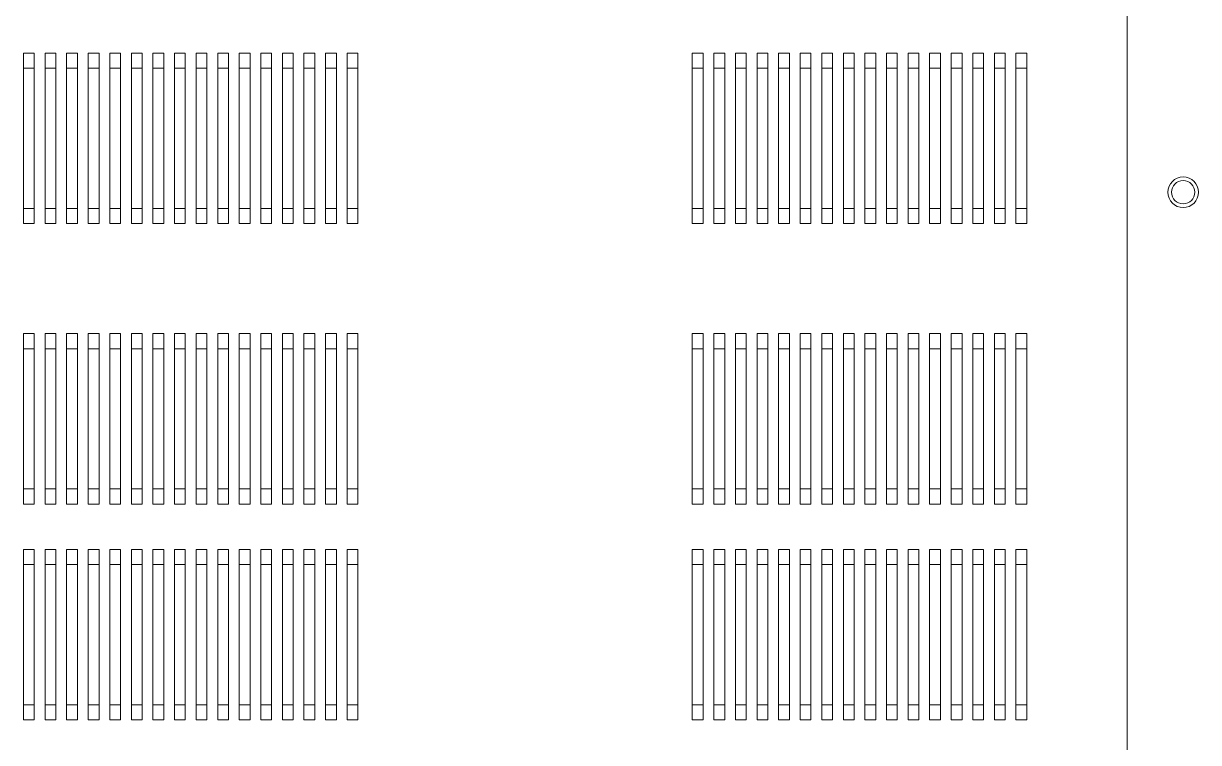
# Model space of a CAD drawing. Extents: x 758840 to 1108724, y -102573 to 143521.
# Drawn here: x 888653.3 to 888925.6, y 71476 to 71642.6 of the extents above; entities that cross this region are included whole.
import ezdxf

# ---------------------------------------------------------------- set-up
doc = ezdxf.new("R2010")
doc.units = 0
doc.header["$LTSCALE"] = 1000
doc.header["$MEASUREMENT"] = 0
doc.layers.add('02电气-设备', color=255, linetype='Continuous')

# ---------------------------------------------------------------- blocks, each defined once
blk = doc.blocks.new('低压总进线柜')
at = {"linetype": 'Continuous', "lineweight": 15}
for p, q in [((584, 430.5), (584, 65)), ((330.75, 361.24), (328.25, 361.24)), ((328.25, 357.74), (328.25, 361.24)), ((330.75, 357.74), (330.75, 361.24)), ((335.75, 361.24), (333.25, 361.24)), ((333.25, 357.74), (333.25, 361.24)), ((335.75, 357.74), (335.75, 361.24)), ((340.75, 361.24), (338.25, 361.24)), ((338.25, 357.74), (338.25, 361.24)), ((340.75, 357.74), (340.75, 361.24)), ((345.75, 361.24), (343.25, 361.24)), ((343.25, 357.74), (343.25, 361.24)), ((345.75, 357.74), (345.75, 361.24)), ((350.75, 361.24), (348.25, 361.24)), ((348.25, 357.74), (348.25, 361.24)), ((350.75, 357.74), (350.75, 361.24)), ((355.75, 361.24), (353.25, 361.24)), ((353.25, 357.74), (353.25, 361.24)), ((355.75, 357.74), (355.75, 361.24)), ((360.75, 361.24), (358.25, 361.24)), ((358.25, 357.74), (358.25, 361.24)), ((360.75, 357.74), (360.75, 361.24)), ((365.75, 361.24), (363.25, 361.24)), ((363.25, 357.74), (363.25, 361.24)), ((365.75, 357.74), (365.75, 361.24)), ((370.75, 361.24), (368.25, 361.24)), ((368.25, 357.74), (368.25, 361.24)), ((370.75, 357.74), (370.75, 361.24)), ((375.75, 361.24), (373.25, 361.24)), ((373.25, 357.74), (373.25, 361.24)), ((375.75, 357.74), (375.75, 361.24)), ((380.75, 361.24), (378.25, 361.24)), ((378.25, 357.74), (378.25, 361.24)), ((380.75, 357.74), (380.75, 361.24)), ((385.75, 361.24), (383.25, 361.24)), ((383.25, 357.74), (383.25, 361.24)), ((385.75, 357.74), (385.75, 361.24)), ((390.75, 361.24), (388.25, 361.24)), ((388.25, 357.74), (388.25, 361.24)), ((390.75, 357.74), (390.75, 361.24)), ((395.75, 361.24), (393.25, 361.24)), ((393.25, 357.74), (393.25, 361.24)), ((395.75, 357.74), (395.75, 361.24)), ((400.75, 361.24), (398.25, 361.24)), ((398.25, 357.74), (398.25, 361.24)), ((400.75, 357.74), (400.75, 361.24)), ((405.75, 361.24), (403.25, 361.24)), ((403.25, 357.74), (403.25, 361.24)), ((405.75, 357.74), (405.75, 361.24)), ((485.75, 361.24), (483.25, 361.24)), ((483.25, 357.74), (483.25, 361.24)), ((485.75, 357.74), (485.75, 361.24)), ((490.75, 361.24), (488.25, 361.24)), ((488.25, 357.74), (488.25, 361.24)), ((490.75, 357.74), (490.75, 361.24)), ((495.75, 361.24), (493.25, 361.24)), ((493.25, 357.74), (493.25, 361.24)), ((495.75, 357.74), (495.75, 361.24)), ((500.75, 361.24), (498.25, 361.24)), ((498.25, 357.74), (498.25, 361.24)), ((500.75, 357.74), (500.75, 361.24)), ((505.75, 361.24), (503.25, 361.24)), ((503.25, 357.74), (503.25, 361.24)), ((505.75, 357.74), (505.75, 361.24)), ((510.75, 361.24), (508.25, 361.24)), ((508.25, 357.74), (508.25, 361.24)), ((510.75, 357.74), (510.75, 361.24)), ((515.75, 361.24), (513.25, 361.24)), ((513.25, 357.74), (513.25, 361.24)), ((515.75, 357.74), (515.75, 361.24)), ((520.75, 361.24), (518.25, 361.24)), ((518.25, 357.74), (518.25, 361.24)), ((520.75, 357.74), (520.75, 361.24)), ((525.75, 361.24), (523.25, 361.24)), ((523.25, 357.74), (523.25, 361.24)), ((525.75, 357.74), (525.75, 361.24)), ((530.75, 361.24), (528.25, 361.24)), ((528.25, 357.74), (528.25, 361.24)), ((530.75, 357.74), (530.75, 361.24)), ((535.75, 361.24), (533.25, 361.24)), ((533.25, 357.74), (533.25, 361.24)), ((535.75, 357.74), (535.75, 361.24)), ((540.75, 361.24), (538.25, 361.24)), ((538.25, 357.74), (538.25, 361.24)), ((540.75, 357.74), (540.75, 361.24)), ((545.75, 361.24), (543.25, 361.24)), ((543.25, 357.74), (543.25, 361.24)), ((545.75, 357.74), (545.75, 361.24)), ((550.75, 361.24), (548.25, 361.24)), ((548.25, 357.74), (548.25, 361.24)), ((550.75, 357.74), (550.75, 361.24)), ((555.75, 361.24), (553.25, 361.24)), ((553.25, 357.74), (553.25, 361.24)), ((555.75, 357.74), (555.75, 361.24)), ((560.75, 361.24), (558.25, 361.24)), ((558.25, 357.74), (558.25, 361.24)), ((560.75, 357.74), (560.75, 361.24)), ((330.75, 357.74), (328.25, 357.74)), ((328.25, 325.26), (328.25, 357.74)), ((330.75, 325.26), (330.75, 357.74)), ((335.75, 357.74), (333.25, 357.74)), ((333.25, 325.26), (333.25, 357.74)), ((335.75, 325.26), (335.75, 357.74)), ((340.75, 357.74), (338.25, 357.74)), ((338.25, 325.26), (338.25, 357.74)), ((340.75, 325.26), (340.75, 357.74)), ((345.75, 357.74), (343.25, 357.74)), ((343.25, 325.26), (343.25, 357.74)), ((345.75, 325.26), (345.75, 357.74)), ((350.75, 357.74), (348.25, 357.74)), ((348.25, 325.26), (348.25, 357.74)), ((350.75, 325.26), (350.75, 357.74)), ((355.75, 357.74), (353.25, 357.74)), ((353.25, 325.26), (353.25, 357.74)), ((355.75, 325.26), (355.75, 357.74)), ((360.75, 357.74), (358.25, 357.74)), ((358.25, 325.26), (358.25, 357.74)), ((360.75, 325.26), (360.75, 357.74)), ((365.75, 357.74), (363.25, 357.74)), ((363.25, 325.26), (363.25, 357.74)), ((365.75, 325.26), (365.75, 357.74)), ((370.75, 357.74), (368.25, 357.74)), ((368.25, 325.26), (368.25, 357.74)), ((370.75, 325.26), (370.75, 357.74)), ((375.75, 357.74), (373.25, 357.74)), ((373.25, 325.26), (373.25, 357.74)), ((375.75, 325.26), (375.75, 357.74)), ((380.75, 357.74), (378.25, 357.74)), ((378.25, 325.26), (378.25, 357.74)), ((380.75, 325.26), (380.75, 357.74)), ((385.75, 357.74), (383.25, 357.74)), ((383.25, 325.26), (383.25, 357.74)), ((385.75, 325.26), (385.75, 357.74)), ((390.75, 357.74), (388.25, 357.74)), ((388.25, 325.26), (388.25, 357.74)), ((390.75, 325.26), (390.75, 357.74)), ((395.75, 357.74), (393.25, 357.74)), ((393.25, 325.26), (393.25, 357.74)), ((395.75, 325.26), (395.75, 357.74)), ((400.75, 357.74), (398.25, 357.74)), ((398.25, 325.26), (398.25, 357.74)), ((400.75, 325.26), (400.75, 357.74)), ((405.75, 357.74), (403.25, 357.74)), ((403.25, 325.26), (403.25, 357.74)), ((405.75, 325.26), (405.75, 357.74)), ((485.75, 357.74), (483.25, 357.74)), ((483.25, 325.26), (483.25, 357.74)), ((485.75, 325.26), (485.75, 357.74)), ((490.75, 357.74), (488.25, 357.74)), ((488.25, 325.26), (488.25, 357.74)), ((490.75, 325.26), (490.75, 357.74)), ((495.75, 357.74), (493.25, 357.74)), ((493.25, 325.26), (493.25, 357.74)), ((495.75, 325.26), (495.75, 357.74)), ((500.75, 357.74), (498.25, 357.74)), ((498.25, 325.26), (498.25, 357.74)), ((500.75, 325.26), (500.75, 357.74)), ((505.75, 357.74), (503.25, 357.74)), ((503.25, 325.26), (503.25, 357.74)), ((505.75, 325.26), (505.75, 357.74)), ((510.75, 357.74), (508.25, 357.74)), ((508.25, 325.26), (508.25, 357.74)), ((510.75, 325.26), (510.75, 357.74)), ((515.75, 357.74), (513.25, 357.74)), ((513.25, 325.26), (513.25, 357.74)), ((515.75, 325.26), (515.75, 357.74)), ((520.75, 357.74), (518.25, 357.74)), ((518.25, 325.26), (518.25, 357.74)), ((520.75, 325.26), (520.75, 357.74)), ((525.75, 357.74), (523.25, 357.74)), ((523.25, 325.26), (523.25, 357.74)), ((525.75, 325.26), (525.75, 357.74)), ((530.75, 357.74), (528.25, 357.74)), ((528.25, 325.26), (528.25, 357.74)), ((530.75, 325.26), (530.75, 357.74)), ((535.75, 357.74), (533.25, 357.74)), ((533.25, 325.26), (533.25, 357.74)), ((535.75, 325.26), (535.75, 357.74)), ((540.75, 357.74), (538.25, 357.74)), ((538.25, 325.26), (538.25, 357.74)), ((540.75, 325.26), (540.75, 357.74)), ((545.75, 357.74), (543.25, 357.74)), ((543.25, 325.26), (543.25, 357.74)), ((545.75, 325.26), (545.75, 357.74)), ((550.75, 357.74), (548.25, 357.74)), ((548.25, 325.26), (548.25, 357.74)), ((550.75, 325.26), (550.75, 357.74)), ((555.75, 357.74), (553.25, 357.74)), ((553.25, 325.26), (553.25, 357.74)), ((555.75, 325.26), (555.75, 357.74)), ((560.75, 357.74), (558.25, 357.74)), ((558.25, 325.26), (558.25, 357.74)), ((560.75, 325.26), (560.75, 357.74)), ((330.75, 325.26), (328.25, 325.26)), ((328.25, 321.76), (328.25, 325.26)), ((330.75, 321.76), (330.75, 325.26)), ((335.75, 325.26), (333.25, 325.26)), ((333.25, 321.76), (333.25, 325.26)), ((335.75, 321.76), (335.75, 325.26)), ((340.75, 325.26), (338.25, 325.26)), ((338.25, 321.76), (338.25, 325.26)), ((340.75, 321.76), (340.75, 325.26)), ((345.75, 325.26), (343.25, 325.26)), ((343.25, 321.76), (343.25, 325.26)), ((345.75, 321.76), (345.75, 325.26)), ((350.75, 325.26), (348.25, 325.26)), ((348.25, 321.76), (348.25, 325.26)), ((350.75, 321.76), (350.75, 325.26)), ((355.75, 325.26), (353.25, 325.26)), ((353.25, 321.76), (353.25, 325.26)), ((355.75, 321.76), (355.75, 325.26)), ((360.75, 325.26), (358.25, 325.26)), ((358.25, 321.76), (358.25, 325.26)), ((360.75, 321.76), (360.75, 325.26)), ((365.75, 325.26), (363.25, 325.26)), ((363.25, 321.76), (363.25, 325.26)), ((365.75, 321.76), (365.75, 325.26)), ((370.75, 325.26), (368.25, 325.26)), ((368.25, 321.76), (368.25, 325.26)), ((370.75, 321.76), (370.75, 325.26)), ((375.75, 325.26), (373.25, 325.26)), ((373.25, 321.76), (373.25, 325.26)), ((375.75, 321.76), (375.75, 325.26)), ((380.75, 325.26), (378.25, 325.26)), ((378.25, 321.76), (378.25, 325.26)), ((380.75, 321.76), (380.75, 325.26)), ((385.75, 325.26), (383.25, 325.26)), ((383.25, 321.76), (383.25, 325.26)), ((385.75, 321.76), (385.75, 325.26)), ((390.75, 325.26), (388.25, 325.26)), ((388.25, 321.76), (388.25, 325.26)), ((390.75, 321.76), (390.75, 325.26)), ((395.75, 325.26), (393.25, 325.26)), ((393.25, 321.76), (393.25, 325.26)), ((395.75, 321.76), (395.75, 325.26)), ((400.75, 325.26), (398.25, 325.26)), ((398.25, 321.76), (398.25, 325.26)), ((400.75, 321.76), (400.75, 325.26)), ((405.75, 325.26), (403.25, 325.26)), ((403.25, 321.76), (403.25, 325.26)), ((405.75, 321.76), (405.75, 325.26)), ((485.75, 325.26), (483.25, 325.26)), ((483.25, 321.76), (483.25, 325.26)), ((485.75, 321.76), (485.75, 325.26)), ((490.75, 325.26), (488.25, 325.26)), ((488.25, 321.76), (488.25, 325.26)), ((490.75, 321.76), (490.75, 325.26)), ((495.75, 325.26), (493.25, 325.26)), ((493.25, 321.76), (493.25, 325.26)), ((495.75, 321.76), (495.75, 325.26)), ((500.75, 325.26), (498.25, 325.26)), ((498.25, 321.76), (498.25, 325.26)), ((500.75, 321.76), (500.75, 325.26)), ((505.75, 325.26), (503.25, 325.26)), ((503.25, 321.76), (503.25, 325.26)), ((505.75, 321.76), (505.75, 325.26)), ((510.75, 325.26), (508.25, 325.26)), ((508.25, 321.76), (508.25, 325.26)), ((510.75, 321.76), (510.75, 325.26)), ((515.75, 325.26), (513.25, 325.26)), ((513.25, 321.76), (513.25, 325.26)), ((515.75, 321.76), (515.75, 325.26)), ((520.75, 325.26), (518.25, 325.26)), ((518.25, 321.76), (518.25, 325.26)), ((520.75, 321.76), (520.75, 325.26)), ((525.75, 325.26), (523.25, 325.26)), ((523.25, 321.76), (523.25, 325.26)), ((525.75, 321.76), (525.75, 325.26)), ((530.75, 325.26), (528.25, 325.26)), ((528.25, 321.76), (528.25, 325.26)), ((530.75, 321.76), (530.75, 325.26)), ((535.75, 325.26), (533.25, 325.26)), ((533.25, 321.76), (533.25, 325.26)), ((535.75, 321.76), (535.75, 325.26)), ((540.75, 325.26), (538.25, 325.26)), ((538.25, 321.76), (538.25, 325.26)), ((540.75, 321.76), (540.75, 325.26)), ((545.75, 325.26), (543.25, 325.26)), ((543.25, 321.76), (543.25, 325.26)), ((545.75, 321.76), (545.75, 325.26)), ((550.75, 325.26), (548.25, 325.26)), ((548.25, 321.76), (548.25, 325.26)), ((550.75, 321.76), (550.75, 325.26)), ((555.75, 325.26), (553.25, 325.26)), ((553.25, 321.76), (553.25, 325.26)), ((555.75, 321.76), (555.75, 325.26)), ((560.75, 325.26), (558.25, 325.26)), ((558.25, 321.76), (558.25, 325.26)), ((560.75, 321.76), (560.75, 325.26)), ((328.25, 321.76), (330.75, 321.76)), ((333.25, 321.76), (335.75, 321.76)), ((338.25, 321.76), (340.75, 321.76)), ((343.25, 321.76), (345.75, 321.76)), ((348.25, 321.76), (350.75, 321.76)), ((353.25, 321.76), (355.75, 321.76)), ((358.25, 321.76), (360.75, 321.76)), ((363.25, 321.76), (365.75, 321.76)), ((368.25, 321.76), (370.75, 321.76)), ((373.25, 321.76), (375.75, 321.76)), ((378.25, 321.76), (380.75, 321.76)), ((383.25, 321.76), (385.75, 321.76)), ((388.25, 321.76), (390.75, 321.76)), ((393.25, 321.76), (395.75, 321.76)), ((398.25, 321.76), (400.75, 321.76)), ((403.25, 321.76), (405.75, 321.76)), ((483.25, 321.76), (485.75, 321.76)), ((488.25, 321.76), (490.75, 321.76)), ((493.25, 321.76), (495.75, 321.76)), ((498.25, 321.76), (500.75, 321.76)), ((503.25, 321.76), (505.75, 321.76)), ((508.25, 321.76), (510.75, 321.76)), ((513.25, 321.76), (515.75, 321.76)), ((518.25, 321.76), (520.75, 321.76)), ((523.25, 321.76), (525.75, 321.76)), ((528.25, 321.76), (530.75, 321.76)), ((533.25, 321.76), (535.75, 321.76)), ((538.25, 321.76), (540.75, 321.76)), ((543.25, 321.76), (545.75, 321.76)), ((548.25, 321.76), (550.75, 321.76)), ((553.25, 321.76), (555.75, 321.76)), ((558.25, 321.76), (560.75, 321.76)), ((328.25, 307.74), (328.25, 311.24)), ((330.75, 311.24), (328.25, 311.24)), ((330.75, 307.74), (330.75, 311.24)), ((333.25, 307.74), (333.25, 311.24)), ((335.75, 311.24), (333.25, 311.24)), ((335.75, 307.74), (335.75, 311.24)), ((338.25, 307.74), (338.25, 311.24)), ((340.75, 311.24), (338.25, 311.24)), ((340.75, 307.74), (340.75, 311.24)), ((343.25, 307.74), (343.25, 311.24)), ((345.75, 311.24), (343.25, 311.24)), ((345.75, 307.74), (345.75, 311.24)), ((348.25, 307.74), (348.25, 311.24)), ((350.75, 311.24), (348.25, 311.24)), ((350.75, 307.74), (350.75, 311.24)), ((353.25, 307.74), (353.25, 311.24)), ((355.75, 311.24), (353.25, 311.24)), ((355.75, 307.74), (355.75, 311.24)), ((358.25, 307.74), (358.25, 311.24)), ((360.75, 311.24), (358.25, 311.24)), ((360.75, 307.74), (360.75, 311.24)), ((363.25, 307.74), (363.25, 311.24)), ((365.75, 311.24), (363.25, 311.24)), ((365.75, 307.74), (365.75, 311.24)), ((370.75, 311.24), (368.25, 311.24)), ((368.25, 307.74), (368.25, 311.24)), ((370.75, 307.74), (370.75, 311.24)), ((375.75, 311.24), (373.25, 311.24)), ((373.25, 307.74), (373.25, 311.24)), ((375.75, 307.74), (375.75, 311.24)), ((380.75, 311.24), (378.25, 311.24)), ((378.25, 307.74), (378.25, 311.24)), ((380.75, 307.74), (380.75, 311.24)), ((385.75, 311.24), (383.25, 311.24)), ((383.25, 307.74), (383.25, 311.24)), ((385.75, 307.74), (385.75, 311.24)), ((390.75, 311.24), (388.25, 311.24)), ((388.25, 307.74), (388.25, 311.24)), ((390.75, 307.74), (390.75, 311.24)), ((395.75, 311.24), (393.25, 311.24)), ((393.25, 307.74), (393.25, 311.24)), ((395.75, 307.74), (395.75, 311.24)), ((400.75, 311.24), (398.25, 311.24)), ((398.25, 307.74), (398.25, 311.24)), ((400.75, 307.74), (400.75, 311.24)), ((405.75, 311.24), (403.25, 311.24)), ((403.25, 307.74), (403.25, 311.24)), ((405.75, 307.74), (405.75, 311.24)), ((485.75, 311.24), (483.25, 311.24)), ((483.25, 307.74), (483.25, 311.24)), ((485.75, 307.74), (485.75, 311.24)), ((490.75, 311.24), (488.25, 311.24)), ((488.25, 307.74), (488.25, 311.24)), ((490.75, 307.74), (490.75, 311.24)), ((495.75, 311.24), (493.25, 311.24)), ((493.25, 307.74), (493.25, 311.24)), ((495.75, 307.74), (495.75, 311.24)), ((500.75, 311.24), (498.25, 311.24)), ((498.25, 307.74), (498.25, 311.24)), ((500.75, 307.74), (500.75, 311.24)), ((505.75, 311.24), (503.25, 311.24)), ((503.25, 307.74), (503.25, 311.24)), ((505.75, 307.74), (505.75, 311.24)), ((510.75, 311.24), (508.25, 311.24)), ((508.25, 307.74), (508.25, 311.24)), ((510.75, 307.74), (510.75, 311.24)), ((515.75, 311.24), (513.25, 311.24)), ((513.25, 307.74), (513.25, 311.24)), ((515.75, 307.74), (515.75, 311.24)), ((520.75, 311.24), (518.25, 311.24)), ((518.25, 307.74), (518.25, 311.24)), ((520.75, 307.74), (520.75, 311.24)), ((525.75, 311.24), (523.25, 311.24)), ((523.25, 307.74), (523.25, 311.24)), ((525.75, 307.74), (525.75, 311.24)), ((530.75, 311.24), (528.25, 311.24)), ((528.25, 307.74), (528.25, 311.24)), ((530.75, 307.74), (530.75, 311.24)), ((535.75, 311.24), (533.25, 311.24)), ((533.25, 307.74), (533.25, 311.24)), ((535.75, 307.74), (535.75, 311.24)), ((540.75, 311.24), (538.25, 311.24)), ((538.25, 307.74), (538.25, 311.24)), ((540.75, 307.74), (540.75, 311.24)), ((545.75, 311.24), (543.25, 311.24)), ((543.25, 307.74), (543.25, 311.24)), ((545.75, 307.74), (545.75, 311.24)), ((550.75, 311.24), (548.25, 311.24)), ((548.25, 307.74), (548.25, 311.24)), ((550.75, 307.74), (550.75, 311.24)), ((555.75, 311.24), (553.25, 311.24)), ((553.25, 307.74), (553.25, 311.24)), ((555.75, 307.74), (555.75, 311.24)), ((560.75, 311.24), (558.25, 311.24)), ((558.25, 307.74), (558.25, 311.24)), ((560.75, 307.74), (560.75, 311.24)), ((330.75, 307.74), (328.25, 307.74)), ((328.25, 275.26), (328.25, 307.74)), ((330.75, 275.26), (330.75, 307.74)), ((335.75, 307.74), (333.25, 307.74)), ((333.25, 275.26), (333.25, 307.74)), ((335.75, 275.26), (335.75, 307.74)), ((340.75, 307.74), (338.25, 307.74)), ((338.25, 275.26), (338.25, 307.74)), ((340.75, 275.26), (340.75, 307.74)), ((345.75, 307.74), (343.25, 307.74)), ((343.25, 275.26), (343.25, 307.74)), ((345.75, 275.26), (345.75, 307.74)), ((350.75, 307.74), (348.25, 307.74)), ((348.25, 275.26), (348.25, 307.74)), ((350.75, 275.26), (350.75, 307.74)), ((355.75, 307.74), (353.25, 307.74)), ((353.25, 275.26), (353.25, 307.74)), ((355.75, 275.26), (355.75, 307.74)), ((360.75, 307.74), (358.25, 307.74)), ((358.25, 275.26), (358.25, 307.74)), ((360.75, 275.26), (360.75, 307.74)), ((365.75, 307.74), (363.25, 307.74)), ((363.25, 275.26), (363.25, 307.74)), ((365.75, 275.26), (365.75, 307.74)), ((370.75, 307.74), (368.25, 307.74)), ((368.25, 275.26), (368.25, 307.74)), ((370.75, 275.26), (370.75, 307.74)), ((375.75, 307.74), (373.25, 307.74)), ((373.25, 275.26), (373.25, 307.74)), ((375.75, 275.26), (375.75, 307.74)), ((380.75, 307.74), (378.25, 307.74)), ((378.25, 275.26), (378.25, 307.74)), ((380.75, 275.26), (380.75, 307.74)), ((385.75, 307.74), (383.25, 307.74)), ((383.25, 275.26), (383.25, 307.74)), ((385.75, 275.26), (385.75, 307.74)), ((390.75, 307.74), (388.25, 307.74)), ((388.25, 275.26), (388.25, 307.74)), ((390.75, 275.26), (390.75, 307.74)), ((395.75, 307.74), (393.25, 307.74)), ((393.25, 275.26), (393.25, 307.74)), ((395.75, 275.26), (395.75, 307.74)), ((400.75, 307.74), (398.25, 307.74)), ((398.25, 275.26), (398.25, 307.74)), ((400.75, 275.26), (400.75, 307.74)), ((405.75, 307.74), (403.25, 307.74)), ((403.25, 275.26), (403.25, 307.74)), ((405.75, 275.26), (405.75, 307.74)), ((485.75, 307.74), (483.25, 307.74)), ((483.25, 275.26), (483.25, 307.74)), ((485.75, 275.26), (485.75, 307.74)), ((490.75, 307.74), (488.25, 307.74)), ((488.25, 275.26), (488.25, 307.74)), ((490.75, 275.26), (490.75, 307.74)), ((495.75, 307.74), (493.25, 307.74)), ((493.25, 275.26), (493.25, 307.74)), ((495.75, 275.26), (495.75, 307.74)), ((500.75, 307.74), (498.25, 307.74)), ((498.25, 275.26), (498.25, 307.74)), ((500.75, 275.26), (500.75, 307.74)), ((505.75, 307.74), (503.25, 307.74)), ((503.25, 275.26), (503.25, 307.74)), ((505.75, 275.26), (505.75, 307.74)), ((510.75, 307.74), (508.25, 307.74)), ((508.25, 275.26), (508.25, 307.74)), ((510.75, 275.26), (510.75, 307.74)), ((515.75, 307.74), (513.25, 307.74)), ((513.25, 275.26), (513.25, 307.74)), ((515.75, 275.26), (515.75, 307.74)), ((520.75, 307.74), (518.25, 307.74)), ((518.25, 275.26), (518.25, 307.74)), ((520.75, 275.26), (520.75, 307.74)), ((525.75, 307.74), (523.25, 307.74)), ((523.25, 275.26), (523.25, 307.74)), ((525.75, 275.26), (525.75, 307.74)), ((530.75, 307.74), (528.25, 307.74)), ((528.25, 275.26), (528.25, 307.74)), ((530.75, 275.26), (530.75, 307.74)), ((535.75, 307.74), (533.25, 307.74)), ((533.25, 275.26), (533.25, 307.74)), ((535.75, 275.26), (535.75, 307.74)), ((540.75, 307.74), (538.25, 307.74)), ((538.25, 275.26), (538.25, 307.74)), ((540.75, 275.26), (540.75, 307.74)), ((545.75, 307.74), (543.25, 307.74)), ((543.25, 275.26), (543.25, 307.74)), ((545.75, 275.26), (545.75, 307.74)), ((550.75, 307.74), (548.25, 307.74)), ((548.25, 275.26), (548.25, 307.74)), ((550.75, 275.26), (550.75, 307.74)), ((555.75, 307.74), (553.25, 307.74)), ((553.25, 275.26), (553.25, 307.74)), ((555.75, 275.26), (555.75, 307.74)), ((560.75, 307.74), (558.25, 307.74)), ((558.25, 275.26), (558.25, 307.74)), ((560.75, 275.26), (560.75, 307.74)), ((330.75, 275.26), (328.25, 275.26)), ((328.25, 271.76), (328.25, 275.26)), ((330.75, 271.76), (330.75, 275.26)), ((335.75, 275.26), (333.25, 275.26)), ((333.25, 271.76), (333.25, 275.26)), ((335.75, 271.76), (335.75, 275.26)), ((340.75, 275.26), (338.25, 275.26)), ((338.25, 271.76), (338.25, 275.26)), ((340.75, 271.76), (340.75, 275.26)), ((345.75, 275.26), (343.25, 275.26)), ((343.25, 271.76), (343.25, 275.26)), ((345.75, 271.76), (345.75, 275.26)), ((350.75, 275.26), (348.25, 275.26)), ((348.25, 271.76), (348.25, 275.26)), ((350.75, 271.76), (350.75, 275.26)), ((355.75, 275.26), (353.25, 275.26)), ((353.25, 271.76), (353.25, 275.26)), ((355.75, 271.76), (355.75, 275.26)), ((360.75, 275.26), (358.25, 275.26)), ((358.25, 271.76), (358.25, 275.26)), ((360.75, 271.76), (360.75, 275.26)), ((365.75, 275.26), (363.25, 275.26)), ((363.25, 271.76), (363.25, 275.26)), ((365.75, 271.76), (365.75, 275.26)), ((370.75, 275.26), (368.25, 275.26)), ((368.25, 271.76), (368.25, 275.26)), ((370.75, 271.76), (370.75, 275.26)), ((375.75, 275.26), (373.25, 275.26)), ((373.25, 271.76), (373.25, 275.26)), ((375.75, 271.76), (375.75, 275.26)), ((380.75, 275.26), (378.25, 275.26)), ((378.25, 271.76), (378.25, 275.26)), ((380.75, 271.76), (380.75, 275.26)), ((385.75, 275.26), (383.25, 275.26)), ((383.25, 271.76), (383.25, 275.26)), ((385.75, 271.76), (385.75, 275.26)), ((390.75, 275.26), (388.25, 275.26)), ((388.25, 271.76), (388.25, 275.26)), ((390.75, 271.76), (390.75, 275.26)), ((395.75, 275.26), (393.25, 275.26)), ((393.25, 271.76), (393.25, 275.26)), ((395.75, 271.76), (395.75, 275.26)), ((400.75, 275.26), (398.25, 275.26)), ((398.25, 271.76), (398.25, 275.26)), ((400.75, 271.76), (400.75, 275.26)), ((405.75, 275.26), (403.25, 275.26)), ((403.25, 271.76), (403.25, 275.26)), ((405.75, 271.76), (405.75, 275.26)), ((485.75, 275.26), (483.25, 275.26)), ((483.25, 271.76), (483.25, 275.26)), ((485.75, 271.76), (485.75, 275.26)), ((490.75, 275.26), (488.25, 275.26)), ((488.25, 271.76), (488.25, 275.26)), ((490.75, 271.76), (490.75, 275.26)), ((495.75, 275.26), (493.25, 275.26)), ((493.25, 271.76), (493.25, 275.26)), ((495.75, 271.76), (495.75, 275.26)), ((500.75, 275.26), (498.25, 275.26)), ((498.25, 271.76), (498.25, 275.26)), ((500.75, 271.76), (500.75, 275.26)), ((505.75, 275.26), (503.25, 275.26)), ((503.25, 271.76), (503.25, 275.26)), ((505.75, 271.76), (505.75, 275.26)), ((510.75, 275.26), (508.25, 275.26)), ((508.25, 271.76), (508.25, 275.26)), ((510.75, 271.76), (510.75, 275.26)), ((515.75, 275.26), (513.25, 275.26)), ((513.25, 271.76), (513.25, 275.26)), ((515.75, 271.76), (515.75, 275.26)), ((520.75, 275.26), (518.25, 275.26)), ((518.25, 271.76), (518.25, 275.26)), ((520.75, 271.76), (520.75, 275.26)), ((525.75, 275.26), (523.25, 275.26)), ((523.25, 271.76), (523.25, 275.26)), ((525.75, 271.76), (525.75, 275.26)), ((530.75, 275.26), (528.25, 275.26)), ((528.25, 271.76), (528.25, 275.26)), ((530.75, 271.76), (530.75, 275.26)), ((535.75, 275.26), (533.25, 275.26)), ((533.25, 271.76), (533.25, 275.26)), ((535.75, 271.76), (535.75, 275.26)), ((540.75, 275.26), (538.25, 275.26)), ((538.25, 271.76), (538.25, 275.26)), ((540.75, 271.76), (540.75, 275.26)), ((545.75, 275.26), (543.25, 275.26)), ((543.25, 271.76), (543.25, 275.26)), ((545.75, 271.76), (545.75, 275.26)), ((550.75, 275.26), (548.25, 275.26)), ((548.25, 271.76), (548.25, 275.26)), ((550.75, 271.76), (550.75, 275.26)), ((555.75, 275.26), (553.25, 275.26)), ((553.25, 271.76), (553.25, 275.26)), ((555.75, 271.76), (555.75, 275.26)), ((560.75, 275.26), (558.25, 275.26)), ((558.25, 271.76), (558.25, 275.26)), ((560.75, 271.76), (560.75, 275.26)), ((328.25, 271.76), (330.75, 271.76)), ((333.25, 271.76), (335.75, 271.76)), ((338.25, 271.76), (340.75, 271.76)), ((343.25, 271.76), (345.75, 271.76)), ((348.25, 271.76), (350.75, 271.76)), ((353.25, 271.76), (355.75, 271.76)), ((358.25, 271.76), (360.75, 271.76)), ((363.25, 271.76), (365.75, 271.76)), ((368.25, 271.76), (370.75, 271.76)), ((373.25, 271.76), (375.75, 271.76)), ((378.25, 271.76), (380.75, 271.76)), ((383.25, 271.76), (385.75, 271.76)), ((388.25, 271.76), (390.75, 271.76)), ((393.25, 271.76), (395.75, 271.76)), ((398.25, 271.76), (400.75, 271.76)), ((403.25, 271.76), (405.75, 271.76)), ((483.25, 271.76), (485.75, 271.76)), ((488.25, 271.76), (490.75, 271.76)), ((493.25, 271.76), (495.75, 271.76)), ((498.25, 271.76), (500.75, 271.76)), ((503.25, 271.76), (505.75, 271.76)), ((508.25, 271.76), (510.75, 271.76)), ((513.25, 271.76), (515.75, 271.76)), ((518.25, 271.76), (520.75, 271.76)), ((523.25, 271.76), (525.75, 271.76)), ((528.25, 271.76), (530.75, 271.76)), ((533.25, 271.76), (535.75, 271.76)), ((538.25, 271.76), (540.75, 271.76)), ((543.25, 271.76), (545.75, 271.76)), ((548.25, 271.76), (550.75, 271.76)), ((553.25, 271.76), (555.75, 271.76)), ((558.25, 271.76), (560.75, 271.76)), ((330.75, 246.24), (328.25, 246.24)), ((328.25, 242.74), (328.25, 246.24)), ((330.75, 242.74), (330.75, 246.24)), ((335.75, 246.24), (333.25, 246.24)), ((333.25, 242.74), (333.25, 246.24)), ((335.75, 242.74), (335.75, 246.24)), ((340.75, 246.24), (338.25, 246.24)), ((338.25, 242.74), (338.25, 246.24)), ((340.75, 242.74), (340.75, 246.24)), ((345.75, 246.24), (343.25, 246.24)), ((343.25, 242.74), (343.25, 246.24)), ((345.75, 242.74), (345.75, 246.24)), ((350.75, 246.24), (348.25, 246.24)), ((348.25, 242.74), (348.25, 246.24)), ((350.75, 242.74), (350.75, 246.24)), ((355.75, 246.24), (353.25, 246.24)), ((353.25, 242.74), (353.25, 246.24)), ((355.75, 242.74), (355.75, 246.24)), ((360.75, 246.24), (358.25, 246.24)), ((358.25, 242.74), (358.25, 246.24)), ((360.75, 242.74), (360.75, 246.24)), ((365.75, 246.24), (363.25, 246.24)), ((363.25, 242.74), (363.25, 246.24)), ((365.75, 242.74), (365.75, 246.24)), ((370.75, 246.24), (368.25, 246.24)), ((368.25, 242.74), (368.25, 246.24)), ((370.75, 242.74), (370.75, 246.24)), ((375.75, 246.24), (373.25, 246.24)), ((373.25, 242.74), (373.25, 246.24)), ((375.75, 242.74), (375.75, 246.24)), ((380.75, 246.24), (378.25, 246.24)), ((378.25, 242.74), (378.25, 246.24)), ((380.75, 242.74), (380.75, 246.24)), ((385.75, 246.24), (383.25, 246.24)), ((383.25, 242.74), (383.25, 246.24)), ((385.75, 242.74), (385.75, 246.24)), ((390.75, 246.24), (388.25, 246.24)), ((388.25, 242.74), (388.25, 246.24)), ((390.75, 242.74), (390.75, 246.24)), ((395.75, 246.24), (393.25, 246.24)), ((393.25, 242.74), (393.25, 246.24)), ((395.75, 242.74), (395.75, 246.24)), ((400.75, 246.24), (398.25, 246.24)), ((398.25, 242.74), (398.25, 246.24)), ((400.75, 242.74), (400.75, 246.24)), ((405.75, 246.24), (403.25, 246.24)), ((403.25, 242.74), (403.25, 246.24)), ((405.75, 242.74), (405.75, 246.24)), ((485.75, 246.24), (483.25, 246.24)), ((483.25, 242.74), (483.25, 246.24)), ((485.75, 242.74), (485.75, 246.24)), ((490.75, 246.24), (488.25, 246.24)), ((488.25, 242.74), (488.25, 246.24)), ((490.75, 242.74), (490.75, 246.24)), ((495.75, 246.24), (493.25, 246.24)), ((493.25, 242.74), (493.25, 246.24)), ((495.75, 242.74), (495.75, 246.24)), ((500.75, 246.24), (498.25, 246.24)), ((498.25, 242.74), (498.25, 246.24)), ((500.75, 242.74), (500.75, 246.24)), ((505.75, 246.24), (503.25, 246.24)), ((503.25, 242.74), (503.25, 246.24)), ((505.75, 242.74), (505.75, 246.24)), ((510.75, 246.24), (508.25, 246.24)), ((508.25, 242.74), (508.25, 246.24)), ((510.75, 242.74), (510.75, 246.24)), ((515.75, 246.24), (513.25, 246.24)), ((513.25, 242.74), (513.25, 246.24)), ((515.75, 242.74), (515.75, 246.24)), ((520.75, 246.24), (518.25, 246.24)), ((518.25, 242.74), (518.25, 246.24)), ((520.75, 242.74), (520.75, 246.24)), ((525.75, 246.24), (523.25, 246.24)), ((523.25, 242.74), (523.25, 246.24)), ((525.75, 242.74), (525.75, 246.24)), ((528.25, 242.74), (528.25, 246.24)), ((530.75, 246.24), (528.25, 246.24)), ((530.75, 242.74), (530.75, 246.24)), ((533.25, 242.74), (533.25, 246.24)), ((535.75, 246.24), (533.25, 246.24)), ((535.75, 242.74), (535.75, 246.24)), ((538.25, 242.74), (538.25, 246.24)), ((540.75, 246.24), (538.25, 246.24)), ((540.75, 242.74), (540.75, 246.24)), ((543.25, 242.74), (543.25, 246.24)), ((545.75, 246.24), (543.25, 246.24)), ((545.75, 242.74), (545.75, 246.24)), ((548.25, 242.74), (548.25, 246.24)), ((550.75, 246.24), (548.25, 246.24)), ((550.75, 242.74), (550.75, 246.24)), ((553.25, 242.74), (553.25, 246.24)), ((555.75, 246.24), (553.25, 246.24)), ((555.75, 242.74), (555.75, 246.24)), ((558.25, 242.74), (558.25, 246.24)), ((560.75, 246.24), (558.25, 246.24)), ((560.75, 242.74), (560.75, 246.24)), ((330.75, 242.74), (328.25, 242.74)), ((328.25, 210.26), (328.25, 242.74)), ((330.75, 210.26), (330.75, 242.74)), ((335.75, 242.74), (333.25, 242.74)), ((333.25, 210.26), (333.25, 242.74)), ((335.75, 210.26), (335.75, 242.74)), ((340.75, 242.74), (338.25, 242.74)), ((338.25, 210.26), (338.25, 242.74)), ((340.75, 210.26), (340.75, 242.74)), ((345.75, 242.74), (343.25, 242.74)), ((343.25, 210.26), (343.25, 242.74)), ((345.75, 210.26), (345.75, 242.74)), ((350.75, 242.74), (348.25, 242.74)), ((348.25, 210.26), (348.25, 242.74)), ((350.75, 210.26), (350.75, 242.74)), ((355.75, 242.74), (353.25, 242.74)), ((353.25, 210.26), (353.25, 242.74)), ((355.75, 210.26), (355.75, 242.74)), ((360.75, 242.74), (358.25, 242.74)), ((358.25, 210.26), (358.25, 242.74)), ((360.75, 210.26), (360.75, 242.74)), ((365.75, 242.74), (363.25, 242.74)), ((363.25, 210.26), (363.25, 242.74)), ((365.75, 210.26), (365.75, 242.74)), ((370.75, 242.74), (368.25, 242.74)), ((368.25, 210.26), (368.25, 242.74)), ((370.75, 210.26), (370.75, 242.74)), ((375.75, 242.74), (373.25, 242.74)), ((373.25, 210.26), (373.25, 242.74)), ((375.75, 210.26), (375.75, 242.74)), ((380.75, 242.74), (378.25, 242.74)), ((378.25, 210.26), (378.25, 242.74)), ((380.75, 210.26), (380.75, 242.74)), ((385.75, 242.74), (383.25, 242.74)), ((383.25, 210.26), (383.25, 242.74)), ((385.75, 210.26), (385.75, 242.74)), ((390.75, 242.74), (388.25, 242.74)), ((388.25, 210.26), (388.25, 242.74)), ((390.75, 210.26), (390.75, 242.74)), ((395.75, 242.74), (393.25, 242.74)), ((393.25, 210.26), (393.25, 242.74)), ((395.75, 210.26), (395.75, 242.74)), ((400.75, 242.74), (398.25, 242.74)), ((398.25, 210.26), (398.25, 242.74)), ((400.75, 210.26), (400.75, 242.74)), ((405.75, 242.74), (403.25, 242.74)), ((403.25, 210.26), (403.25, 242.74)), ((405.75, 210.26), (405.75, 242.74)), ((485.75, 242.74), (483.25, 242.74)), ((483.25, 210.26), (483.25, 242.74)), ((485.75, 210.26), (485.75, 242.74)), ((490.75, 242.74), (488.25, 242.74)), ((488.25, 210.26), (488.25, 242.74)), ((490.75, 210.26), (490.75, 242.74)), ((495.75, 242.74), (493.25, 242.74)), ((493.25, 210.26), (493.25, 242.74)), ((495.75, 210.26), (495.75, 242.74)), ((500.75, 242.74), (498.25, 242.74)), ((498.25, 210.26), (498.25, 242.74)), ((500.75, 210.26), (500.75, 242.74)), ((505.75, 242.74), (503.25, 242.74)), ((503.25, 210.26), (503.25, 242.74)), ((505.75, 210.26), (505.75, 242.74)), ((510.75, 242.74), (508.25, 242.74)), ((508.25, 210.26), (508.25, 242.74)), ((510.75, 210.26), (510.75, 242.74)), ((515.75, 242.74), (513.25, 242.74)), ((513.25, 210.26), (513.25, 242.74)), ((515.75, 210.26), (515.75, 242.74)), ((520.75, 242.74), (518.25, 242.74)), ((518.25, 210.26), (518.25, 242.74)), ((520.75, 210.26), (520.75, 242.74)), ((525.75, 242.74), (523.25, 242.74)), ((523.25, 210.26), (523.25, 242.74)), ((525.75, 210.26), (525.75, 242.74)), ((530.75, 242.74), (528.25, 242.74)), ((528.25, 210.26), (528.25, 242.74)), ((530.75, 210.26), (530.75, 242.74)), ((535.75, 242.74), (533.25, 242.74)), ((533.25, 210.26), (533.25, 242.74)), ((535.75, 210.26), (535.75, 242.74)), ((540.75, 242.74), (538.25, 242.74)), ((538.25, 210.26), (538.25, 242.74)), ((540.75, 210.26), (540.75, 242.74)), ((545.75, 242.74), (543.25, 242.74)), ((543.25, 210.26), (543.25, 242.74)), ((545.75, 210.26), (545.75, 242.74)), ((550.75, 242.74), (548.25, 242.74)), ((548.25, 210.26), (548.25, 242.74)), ((550.75, 210.26), (550.75, 242.74)), ((555.75, 242.74), (553.25, 242.74)), ((553.25, 210.26), (553.25, 242.74)), ((555.75, 210.26), (555.75, 242.74)), ((560.75, 242.74), (558.25, 242.74)), ((558.25, 210.26), (558.25, 242.74)), ((560.75, 210.26), (560.75, 242.74)), ((330.75, 210.26), (328.25, 210.26)), ((328.25, 206.76), (328.25, 210.26)), ((330.75, 206.76), (330.75, 210.26)), ((335.75, 210.26), (333.25, 210.26)), ((333.25, 206.76), (333.25, 210.26)), ((335.75, 206.76), (335.75, 210.26)), ((340.75, 210.26), (338.25, 210.26)), ((338.25, 206.76), (338.25, 210.26)), ((340.75, 206.76), (340.75, 210.26)), ((345.75, 210.26), (343.25, 210.26)), ((343.25, 206.76), (343.25, 210.26)), ((345.75, 206.76), (345.75, 210.26)), ((350.75, 210.26), (348.25, 210.26)), ((348.25, 206.76), (348.25, 210.26)), ((350.75, 206.76), (350.75, 210.26)), ((355.75, 210.26), (353.25, 210.26)), ((353.25, 206.76), (353.25, 210.26)), ((355.75, 206.76), (355.75, 210.26)), ((360.75, 210.26), (358.25, 210.26)), ((358.25, 206.76), (358.25, 210.26)), ((360.75, 206.76), (360.75, 210.26)), ((365.75, 210.26), (363.25, 210.26)), ((363.25, 206.76), (363.25, 210.26)), ((365.75, 206.76), (365.75, 210.26)), ((370.75, 210.26), (368.25, 210.26)), ((368.25, 206.76), (368.25, 210.26)), ((370.75, 206.76), (370.75, 210.26)), ((375.75, 210.26), (373.25, 210.26)), ((373.25, 206.76), (373.25, 210.26)), ((375.75, 206.76), (375.75, 210.26)), ((380.75, 210.26), (378.25, 210.26)), ((378.25, 206.76), (378.25, 210.26)), ((380.75, 206.76), (380.75, 210.26)), ((385.75, 210.26), (383.25, 210.26)), ((383.25, 206.76), (383.25, 210.26)), ((385.75, 206.76), (385.75, 210.26)), ((390.75, 210.26), (388.25, 210.26)), ((388.25, 206.76), (388.25, 210.26)), ((390.75, 206.76), (390.75, 210.26)), ((395.75, 210.26), (393.25, 210.26)), ((393.25, 206.76), (393.25, 210.26)), ((395.75, 206.76), (395.75, 210.26)), ((400.75, 210.26), (398.25, 210.26)), ((398.25, 206.76), (398.25, 210.26)), ((400.75, 206.76), (400.75, 210.26)), ((405.75, 210.26), (403.25, 210.26)), ((403.25, 206.76), (403.25, 210.26)), ((405.75, 206.76), (405.75, 210.26)), ((485.75, 210.26), (483.25, 210.26)), ((483.25, 206.76), (483.25, 210.26)), ((485.75, 206.76), (485.75, 210.26)), ((490.75, 210.26), (488.25, 210.26)), ((488.25, 206.76), (488.25, 210.26)), ((490.75, 206.76), (490.75, 210.26)), ((495.75, 210.26), (493.25, 210.26)), ((493.25, 206.76), (493.25, 210.26)), ((495.75, 206.76), (495.75, 210.26)), ((500.75, 210.26), (498.25, 210.26)), ((498.25, 206.76), (498.25, 210.26)), ((500.75, 206.76), (500.75, 210.26)), ((505.75, 210.26), (503.25, 210.26)), ((503.25, 206.76), (503.25, 210.26)), ((505.75, 206.76), (505.75, 210.26)), ((510.75, 210.26), (508.25, 210.26)), ((508.25, 206.76), (508.25, 210.26)), ((510.75, 206.76), (510.75, 210.26)), ((515.75, 210.26), (513.25, 210.26)), ((513.25, 206.76), (513.25, 210.26)), ((515.75, 206.76), (515.75, 210.26)), ((520.75, 210.26), (518.25, 210.26)), ((518.25, 206.76), (518.25, 210.26)), ((520.75, 206.76), (520.75, 210.26)), ((525.75, 210.26), (523.25, 210.26)), ((523.25, 206.76), (523.25, 210.26)), ((525.75, 206.76), (525.75, 210.26)), ((530.75, 210.26), (528.25, 210.26)), ((528.25, 206.76), (528.25, 210.26)), ((530.75, 206.76), (530.75, 210.26)), ((535.75, 210.26), (533.25, 210.26)), ((533.25, 206.76), (533.25, 210.26)), ((535.75, 206.76), (535.75, 210.26)), ((540.75, 210.26), (538.25, 210.26)), ((538.25, 206.76), (538.25, 210.26)), ((540.75, 206.76), (540.75, 210.26)), ((545.75, 210.26), (543.25, 210.26)), ((543.25, 206.76), (543.25, 210.26)), ((545.75, 206.76), (545.75, 210.26)), ((550.75, 210.26), (548.25, 210.26)), ((548.25, 206.76), (548.25, 210.26)), ((550.75, 206.76), (550.75, 210.26)), ((555.75, 210.26), (553.25, 210.26)), ((553.25, 206.76), (553.25, 210.26)), ((555.75, 206.76), (555.75, 210.26)), ((560.75, 210.26), (558.25, 210.26)), ((558.25, 206.76), (558.25, 210.26)), ((560.75, 206.76), (560.75, 210.26)), ((328.25, 206.76), (330.75, 206.76)), ((333.25, 206.76), (335.75, 206.76)), ((338.25, 206.76), (340.75, 206.76)), ((343.25, 206.76), (345.75, 206.76)), ((348.25, 206.76), (350.75, 206.76)), ((353.25, 206.76), (355.75, 206.76)), ((358.25, 206.76), (360.75, 206.76)), ((363.25, 206.76), (365.75, 206.76)), ((368.25, 206.76), (370.75, 206.76)), ((373.25, 206.76), (375.75, 206.76)), ((378.25, 206.76), (380.75, 206.76)), ((383.25, 206.76), (385.75, 206.76)), ((388.25, 206.76), (390.75, 206.76)), ((393.25, 206.76), (395.75, 206.76)), ((398.25, 206.76), (400.75, 206.76)), ((403.25, 206.76), (405.75, 206.76)), ((483.25, 206.76), (485.75, 206.76)), ((488.25, 206.76), (490.75, 206.76)), ((493.25, 206.76), (495.75, 206.76)), ((498.25, 206.76), (500.75, 206.76)), ((503.25, 206.76), (505.75, 206.76)), ((508.25, 206.76), (510.75, 206.76)), ((513.25, 206.76), (515.75, 206.76)), ((518.25, 206.76), (520.75, 206.76)), ((523.25, 206.76), (525.75, 206.76)), ((528.25, 206.76), (530.75, 206.76)), ((533.25, 206.76), (535.75, 206.76)), ((538.25, 206.76), (540.75, 206.76)), ((543.25, 206.76), (545.75, 206.76)), ((548.25, 206.76), (550.75, 206.76)), ((553.25, 206.76), (555.75, 206.76)), ((558.25, 206.76), (560.75, 206.76))]:
    blk.add_line(p, q, dxfattribs=at)
for radius in [3.55, 2.7]:
    blk.add_circle((597, 239), radius, dxfattribs=at)
blk = doc.blocks.new('BD4-PAL0101-LVPM-04')
at = {"layer": '02电气-设备', "color": 5, "ltscale": 5, "xscale": -1, "rotation": 180}
blk.add_blockref('低压总进线柜', (1935360.05, 714283.09, 0), dxfattribs=at)

msp = doc.modelspace()

# ---------------------------------------------------------------- block references
at = {"layer": '02电气-设备'}
msp.add_blockref('BD4-PAL0101-LVPM-04', (-1047035.03, -642440.55), dxfattribs=at)

doc.saveas('drawing.dxf')
